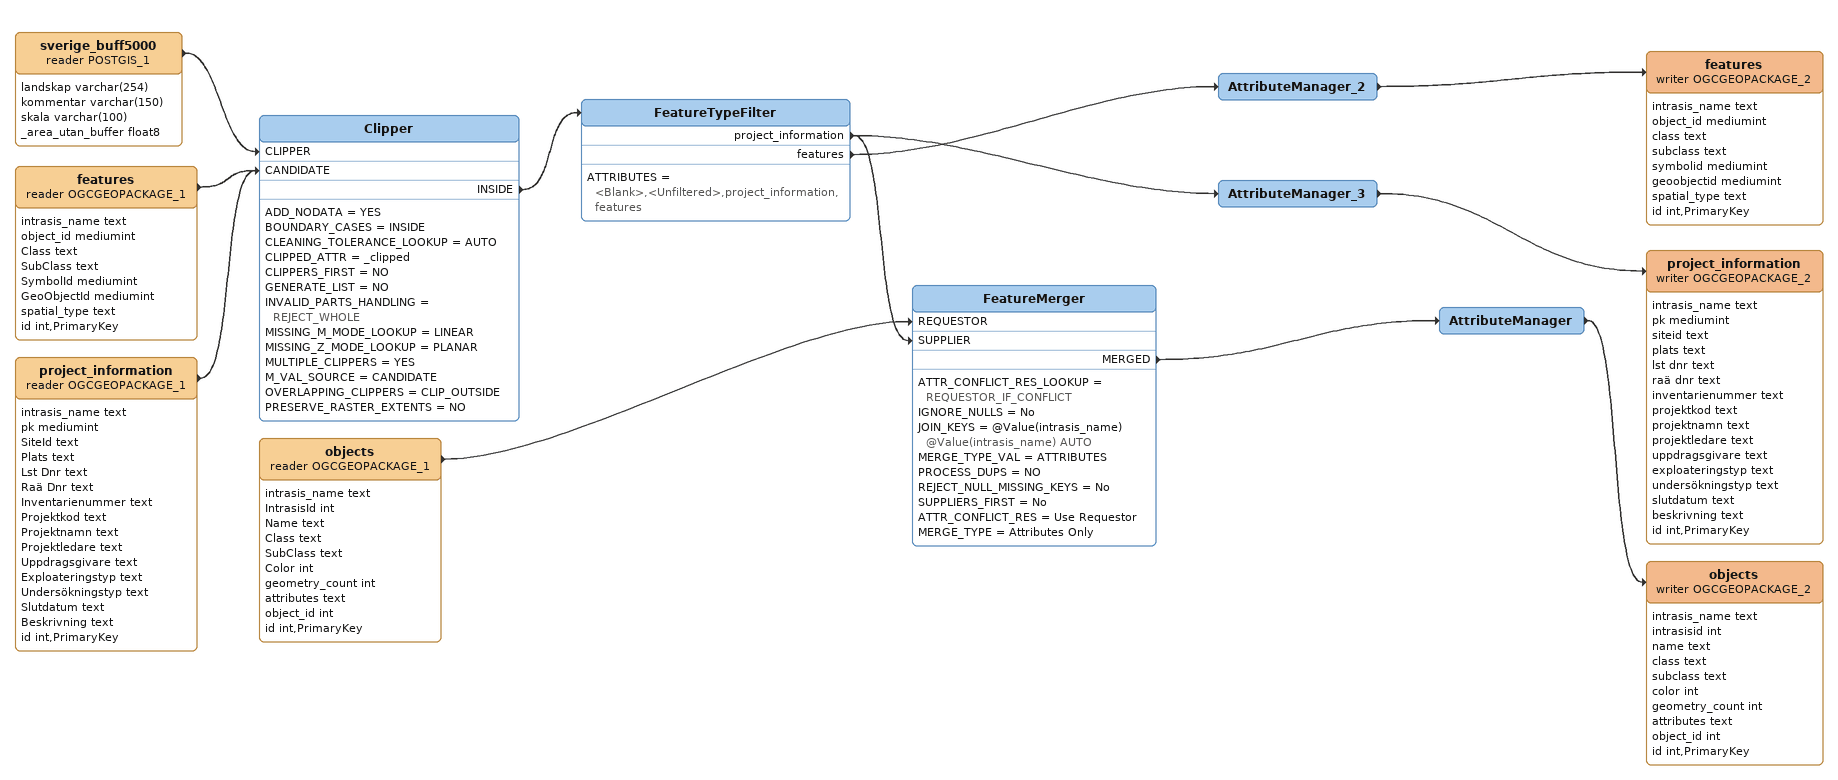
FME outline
sverige_buff5000 (reader POSTGIS_1)
    attributes: landskap varchar(254), kommentar varchar(150), skala varchar(100), _area_utan_buffer float8
    -> Clipper [CLIPPER]
project_information (reader OGCGEOPACKAGE_1)
    attributes: intrasis_name text, pk mediumint, SiteId text, Plats text, Lst Dnr text, Raä Dnr text, Inventarienummer text, Projektkod text, Projektnamn text, Projektledare text, Uppdragsgivare text, Exploateringstyp text, Undersökningstyp text, Slutdatum text, Beskrivning text, id int,PrimaryKey
    -> Clipper [CANDIDATE]
features (reader OGCGEOPACKAGE_1)
    attributes: intrasis_name text, object_id mediumint, Class text, SubClass text, SymbolId mediumint, GeoObjectId mediumint, spatial_type text, id int,PrimaryKey
    -> Clipper [CANDIDATE]
Clipper
    ADD_NODATA = YES
    BOUNDARY_CASES = INSIDE
    CLEANING_TOLERANCE_LOOKUP = AUTO
    CLIPPED_ATTR = _clipped
    CLIPPERS_FIRST = NO
    GENERATE_LIST = NO
    INVALID_PARTS_HANDLING = REJECT_WHOLE
    MISSING_M_MODE_LOOKUP = LINEAR
    MISSING_Z_MODE_LOOKUP = PLANAR
    MULTIPLE_CLIPPERS = YES
    M_VAL_SOURCE = CANDIDATE
    OVERLAPPING_CLIPPERS = CLIP_OUTSIDE
    PRESERVE_RASTER_EXTENTS = NO
    INSIDE -> FeatureTypeFilter
FeatureTypeFilter
    ATTRIBUTES = <Blank>,<Unfiltered>,project_information,features
    project_information -> FeatureMerger [SUPPLIER]
    project_information -> AttributeManager_3
    features -> AttributeManager_2
AttributeManager_2
    -> features (writer OGCGEOPACKAGE_2)
features (writer OGCGEOPACKAGE_2)
    attributes: intrasis_name text, object_id mediumint, class text, subclass text, symbolid mediumint, geoobjectid mediumint, spatial_type text, id int,PrimaryKey
AttributeManager_3
    -> project_information (writer OGCGEOPACKAGE_2)
project_information (writer OGCGEOPACKAGE_2)
    attributes: intrasis_name text, pk mediumint, siteid text, plats text, lst dnr text, raä dnr text, inventarienummer text, projektkod text, projektnamn text, projektledare text, uppdragsgivare text, exploateringstyp text, undersökningstyp text, slutdatum text, beskrivning text, id int,PrimaryKey
objects (reader OGCGEOPACKAGE_1)
    attributes: intrasis_name text, IntrasisId int, Name text, Class text, SubClass text, Color int, geometry_count int, attributes text, object_id int, id int,PrimaryKey
    -> FeatureMerger [REQUESTOR]
FeatureMerger
    ATTR_CONFLICT_RES_LOOKUP = REQUESTOR_IF_CONFLICT
    IGNORE_NULLS = No
    JOIN_KEYS = @Value(intrasis_name) @Value(intrasis_name) AUTO
    MERGE_TYPE_VAL = ATTRIBUTES
    PROCESS_DUPS = NO
    REJECT_NULL_MISSING_KEYS = No
    SUPPLIERS_FIRST = No
    ATTR_CONFLICT_RES = Use Requestor
    MERGE_TYPE = Attributes Only
    MERGED -> AttributeManager
AttributeManager
    -> objects (writer OGCGEOPACKAGE_2)
objects (writer OGCGEOPACKAGE_2)
    attributes: intrasis_name text, intrasisid int, name text, class text, subclass text, color int, geometry_count int, attributes text, object_id int, id int,PrimaryKey
